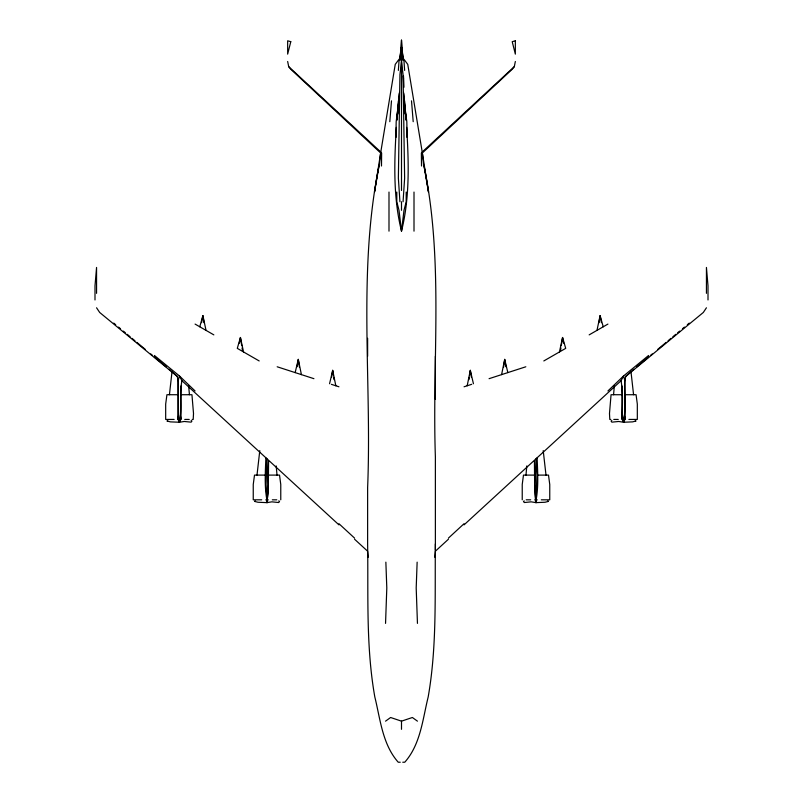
<?xml version="1.0" encoding="UTF-8"?>
<svg xmlns="http://www.w3.org/2000/svg" width="803" height="803" viewBox="0 0 803 803"><rect width="100%" height="100%" fill="white"/><g stroke="black" fill="none" stroke-linecap="round" stroke-linejoin="round"><path stroke-width="1.2" d="M94.995 299.961L94.995 285.888L96.561 267.439L96.561 293.346M178.156 378.574L177.875 419.126L179.44 422.248L184.288 421.475L191.164 422.157L191.947 421.003L191.164 420.531M167.707 420.531L166.924 421.003L170.427 421.876L179.44 422.248C182.161 408.536 179.139 394.393 181.94 380.722L179.44 375.965L154.417 355.478M278.741 500.911L279.524 501.383L278.741 502.537L271.856 501.845L267.008 502.628L267.951 484.49L267.008 458.834L266.074 484.49L267.008 500.44L267.951 499.506L267.008 502.628L258.004 502.256L254.501 501.383L255.284 500.911M367.623 356.261L367.623 338.274M435.377 543.912C434.774 594.943 437.043 646.505 428.18 696.954C422.669 719.177 420.611 744.321 404.762 762.228L402.745 762.228M435.377 399.392L435.377 356.261M547.716 500.911L548.499 501.383L544.996 502.256L535.992 502.628L534.738 493.875L534.427 461.344M635.293 420.531L636.076 421.003L632.573 421.876L623.56 422.248L621.994 419.126L621.994 385.972M706.439 293.346L706.439 267.439L708.005 285.888L708.005 299.961M381.485 166.01L381.636 152.961M399.462 92.445L398.137 107.612M624.854 378.354C624.142 392.988 626.049 407.753 623.56 422.248L618.711 421.475L611.836 422.157L611.053 421.003L611.836 420.531M403.066 201.754L404.632 178.156L403.066 74.769L401.5 61.008L399.934 74.769L398.368 178.156L399.934 201.754M385.55 623.389L386.805 587.957L385.862 562.15M417.138 562.15L416.195 587.957L417.45 623.389M280.769 499.817L280.769 484.49L279.524 475.105L268.573 475.105M397.636 114.648L397.886 111.135M401.952 48.612L403.066 60.345L401.5 40.15L399.934 60.345L401.048 48.612M397.746 113.404L399.312 93.539M389.806 121.685L391.493 100.827M396.25 132.515L395.869 137.323L396.18 121.685L398.308 105.263L398.077 107.582M398.368 100.827L396.812 120.309L397.846 109.901M169.433 394.725L172.043 371.418M257 475.105L259.791 450.603M525.975 475.105L526.818 465.931M613.552 394.725L614.385 385.55M434.794 557.282L435.377 551.199L448.415 539.235M535.992 502.628L535.049 499.506L535.992 500.44L536.926 475.105L535.992 458.834L535.049 484.49L535.992 500.44L536.926 499.506L535.992 502.628L531.144 501.845L524.259 502.537L523.476 501.383L524.259 500.911M399.934 59.402L401.139 47.497M379.297 166.01L380.642 152.961L395.247 64.36L399.151 59.131L398.368 70.393M265.873 457.76C265.371 471.903 264.307 486.447 267.008 500.44L266.074 499.506L267.008 502.628M396.341 127.376C394.253 161.895 393.058 197.267 401.5 231.154C409.942 197.267 408.747 161.895 406.659 127.376M468.962 379.648L469.293 377.32M469.635 374.991L470.307 370.334L473.439 383.744M503.531 367.433L504.716 359.383L507.837 372.602M599.008 322.716L600.102 315.599L603.234 326.781M560.564 350.259L560.926 347.94M561.297 345.621L562.572 337.491L565.703 348.361L543.812 360.948M331.599 377.189L332.693 370.334L335.825 385.771M297.09 366.76L298.284 359.383L301.416 374.63M177.875 419.126L178.497 415.683L178.146 378.354M621.994 419.126C622.335 406.418 623.218 393.35 621.06 380.722L623.56 375.965L648.583 355.478M201.583 322.635L202.898 315.599L206.02 330.374M239.334 343.202L240.428 337.491L243.56 351.955M267.008 500.44L268.262 493.875L268.573 461.344M535.992 500.44C538.693 486.447 537.629 471.903 537.127 457.76M467.175 385.771L470.307 370.334L471.401 377.189M501.584 374.63L504.716 359.383L505.91 366.76M596.98 330.374L600.102 315.599L601.417 322.635M559.44 351.955L562.572 337.491L563.666 343.192M630.184 372.391L625.748 376.416L624.814 380.722L623.56 375.965L607.921 390.971M329.561 383.744L332.693 370.334L333.365 374.991M295.163 372.602L298.284 359.383L299.469 367.433M199.766 326.781L202.898 315.599L203.992 322.716M423.703 166.01L422.358 152.961L512.214 69.259L514.311 66.639L515.345 61.48M179.44 422.248L181.006 419.126L181.006 385.972M623.56 422.248L625.125 419.126L624.844 378.574M706.439 307.78L703.318 312.467L625.748 376.416M448.415 538.13L464.054 523.697M464.054 524.871L621.06 380.722M435.377 550.175L435.377 456.817C432.054 360.065 443.908 261.587 424.014 166.01L428.491 192.058L422.207 152.028L514.311 66.639M631.991 370.815L633.838 369.28M636.598 366.971L648.583 356.984M650.42 355.458L652.257 353.922M657.777 349.325L666.149 342.349M668.066 340.753L670.957 338.344M672.884 336.738L675.765 334.329M677.692 332.733L679.619 331.127M682.51 328.718L684.427 327.112M687.318 324.713L689.245 323.107M385.55 721.154L390.619 717.501L401.5 721.154L412.381 717.501L417.45 721.154M589.161 334.871L607.921 324.081M464.054 386.785L471.742 384.296M489.077 378.675L525.824 366.78M177.875 394.725L166.924 394.725L165.679 404.11L165.679 419.437L174.121 419.437M181.006 394.725L191.947 394.725L193.513 413.495L193.202 419.437L192.168 419.437M621.994 394.725L611.053 394.725L609.487 413.495L609.798 419.437L610.832 419.437M625.125 394.725L636.076 394.725L637.321 404.11L637.321 419.437L628.879 419.437M184.76 419.437L189.227 419.437M613.773 419.437L618.24 419.437M265.452 475.105L254.501 475.105L253.246 484.49L253.246 499.817L261.698 499.817M534.427 475.105L523.476 475.105L522.231 484.49L522.231 499.817M537.548 475.105L548.499 475.105L549.754 484.49L549.754 499.817L541.302 499.817M272.327 499.817L276.804 499.817M526.196 499.817L530.673 499.817M400.255 762.228L398.238 762.228C382.389 744.321 380.331 719.177 374.82 696.954C365.857 646.515 368.376 594.913 367.623 543.912L367.623 487.622C372 380.672 357.516 271.755 378.986 166.01L374.509 192.058L380.642 152.961L290.786 69.259L288.689 66.639L287.655 61.48M277.176 366.78L313.923 378.675M331.348 384.326L338.946 386.785M195.079 324.081L213.839 334.871M259.188 360.948L237.297 348.361L240.428 337.491L241.703 345.621M288.689 66.639L380.793 152.028M195.079 390.971L179.44 375.965L178.186 380.722L177.252 376.416L99.682 312.467L96.561 307.78M113.755 323.107L115.682 324.713M118.573 327.112L120.49 328.718M123.381 331.127L125.308 332.733M127.235 334.329L130.116 336.738M132.043 338.344L134.934 340.753M136.851 342.349L145.223 349.325M150.743 353.922L152.58 355.458M154.417 356.984L166.402 366.971M169.162 369.28L171.009 370.815M172.816 372.391L177.252 376.416M181.94 380.722L338.946 524.871M354.585 539.235L367.623 551.199L368.206 557.282M338.946 523.697L354.585 538.13M622.626 415.683L623.56 420.37M178.497 415.683L179.44 420.37M624.503 415.683L625.125 419.126M180.374 415.683L181.006 419.126M422.207 152.028L407.753 64.36L403.849 59.131L404.632 70.393M242.074 347.94L242.436 350.259M333.707 377.32L334.038 379.648M630.957 371.418L633.567 394.725M543.209 450.603L546 475.105M403.538 92.445L406.188 120.309L405.154 109.901M401.861 47.497L403.066 59.402M404.923 107.582L404.632 100.827M276.182 465.931L277.025 475.105M188.615 385.55L189.448 394.725M411.507 100.827L413.194 121.685M406.75 132.515L407.131 137.323L406.82 121.685L404.692 105.263L404.863 107.612M403.688 93.539L405.254 113.404M405.113 111.135L405.364 114.648M421.364 152.961L421.515 166.01M414.007 192.058L414.007 231.154M406.188 192.058L406.188 201.754L403.999 210.296L401.5 231.154L399.001 210.296L396.812 201.754L396.812 192.058M401.5 40.15L401.5 190.482M401.5 201.754L401.5 210.296M401.5 721.154L401.5 729.325M388.993 192.058L388.993 231.154M290.786 41.676L287.655 54.132L287.655 40.802L290.786 41.676M515.345 40.802L512.214 41.676L515.345 54.132L515.345 40.802M403.538 78.443L403.437 75.733L403.688 87.497L403.538 78.443"/></g></svg>
